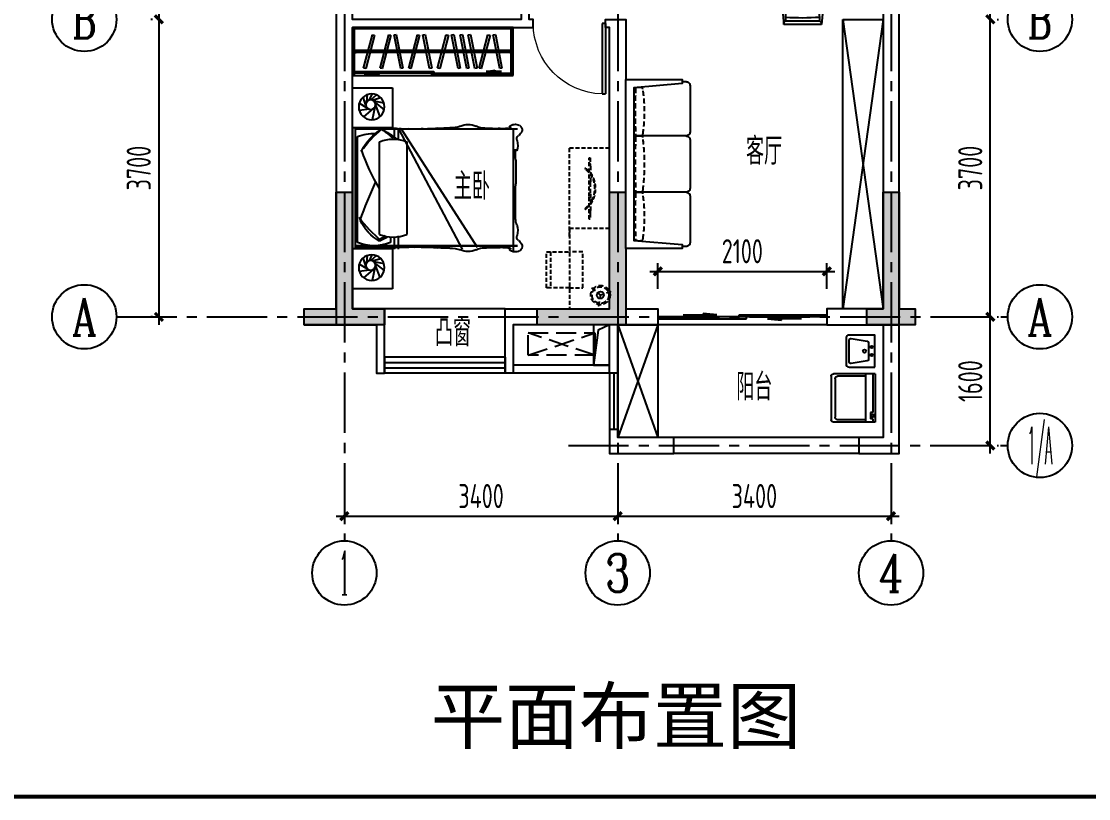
# Model space of a CAD drawing. Header units: millimetres. Extents: x -114775 to 80892, y -123028 to 12078.
# Drawn here: x 22456 to 35732, y -74442 to -64775 of the extents above; entities that cross this region are included whole.
import ezdxf
from ezdxf.enums import TextEntityAlignment as Align

# ---------------------------------------------------------------- set-up
doc = ezdxf.new("R2010")
doc.units = ezdxf.units.MM
doc.header["$LTSCALE"] = 1000
for name, pattern in [('1', [0.375, 0.25, -0.125]), ('CENTER', [50.8, 31.75, -6.35, 6.35, -6.35]), ('CENTER2', [1.125, 0.75, -0.125, 0.125, -0.125]), ('DASH', [0.35, 0.25, -0.1]), ('DASHED', [19.05, 12.7, -6.35])]:
    doc.linetypes.add(name, pattern=pattern)
doc.layers.get('0').update_dxf_attribs({"linetype": 'CONTINUOUS'})
doc.layers.get('Defpoints').update_dxf_attribs({"color": 6, "linetype": 'CONTINUOUS'})
for name, color, linetype in [('!PboFF-Lamps', 9, 'CONTINUOUS'), ('6#轴网(1-4)20181120$0$11 12 17 18 19 20 21 22-ZW$0$AXIS_轴号_A', 8, 'CONTINUOUS'), ('6#轴网(1-4)20181120$0$11 12 17 18 19 20 21 22-ZW$0$AXIS_轴文_A', 8, 'CONTINUOUS'), ('6#轴网(1-4)20181120$0$AXIS_TEXT', 8, 'CONTINUOUS'), ('A-Lvtry', 5, 'CONTINUOUS'), ('A-洞口', 105, 'CONTINUOUS'), ('A-看线', 105, 'CONTINUOUS'), ('A-空调室外机', 5, 'DASH'), ('AE-FLOR', 151, 'CONTINUOUS'), ('AXIS', 253, 'CENTER'), ('BORDER', 7, 'CONTINUOUS'), ('DIM', 3, 'CONTINUOUS'), ('P-活动家具', 146, 'CONTINUOUS'), ('PUB_HATCH', 8, 'CONTINUOUS'), ('PUB_TEXT', 7, 'CONTINUOUS'), ('WALL', 2, 'CONTINUOUS'), ('WINDOW', 4, 'CONTINUOUS'), ('剪力墙', 6, 'CONTINUOUS'), ('家具', 8, 'CONTINUOUS'), ('栏杆', 142, 'CONTINUOUS')]:
    doc.layers.add(name, color=color, linetype=linetype)
doc.layers.add('A-FUR', color=8, linetype='CONTINUOUS', plot=False)
doc.styles.add('6#轴网(1-4)20181120$0$11 12 17 18 19 20 21 22-ZW$0$_TCH_AXIS', font='COMPLEX', dxfattribs={"bigfont": 'GBCBIG'})
doc.styles.add('6#轴网(1-4)20181120$0$COMPLEX', font='COMPLEX')
doc.styles.get("Standard").update_dxf_attribs({"font": 'tssdeng.shx', "bigfont": 'tssdchn.shx'})
doc.styles.add('ZZ', font='tssdeng.shx', dxfattribs={"width": 0.7, "bigfont": 'tssdchn.shx'})
doc.styles.add('黑体', font='simhei.ttf')
doc.dimstyles.new('TSSD_100_100', dxfattribs={"dimtxt": 300, "dimasz": 100, "dimexe": 100, "dimexo": 250, "dimgap": 100, "dimtad": 1, "dimdec": 0, "dimzin": 0, "dimdsep": 46, "dimtxsty": 'ZZ', "dimblk": 'ARCHTICK', "dimcen": 0, "dimdle": 100, "dimclrd": 256, "dimclrt": 7, "dimadec": 0, "dimazin": 0, "dimtfac": 1, "dimtdec": 0, "dimtix": 1, "dimtmove": 2, "dimatfit": 3, "dimfxl": 0, "dimtolj": 1, "dimtzin": 0, "dimarcsym": 0})

# ---------------------------------------------------------------- blocks, each defined once
blk = doc.blocks.new('u5g')
at = {"color": 8, "linetype": 'DASH', "ltscale": 20}
for p, q in [((28966, -300), (28976, -300)), ((28976, -300), (28976, -350)), ((30641, -313), (28976, -313)), ((30641, -338), (28976, -338)), ((30651, -300), (30641, -300)), ((30641, -300), (30641, -350)), ((28966, -350), (28976, -350)), ((30651, -350), (30641, -350))]:
    blk.add_line(p, q, dxfattribs=at)
at = {"color": 8, "ltscale": 20}
for p, q in [((29071, -623), (29236, -623)), ((29236, -623), (29141, -642)), ((29141, -642), (29141, -623)), ((30381, -595), (30476, -576)), ((30546, -595), (30381, -595)), ((30476, -576), (30476, -595))]:
    blk.add_line(p, q, dxfattribs=at)
at = {"linetype": 'DASH', "ltscale": 20}
for points in [[(30671, 0), (28946, 0), (28946, -650), (30671, -650)], [(28966, -595), (29819, -595), (29819, -615), (28966, -615)], [(29799, -615), (30651, -615), (30651, -635), (29799, -635)]]:
    blk.add_lwpolyline(points, close=True, dxfattribs=at)
blk.add_lwpolyline([(30651, -650), (30651, -20), (28966, -20), (28966, -650)], dxfattribs=at)
at = {"color": 8, "linetype": 'DASH', "ltscale": 20}
for points in [[(29067, -548), (29160, -100), (29183, -105), (29090, -552)], [(29243, -548), (29337, -100), (29360, -105), (29266, -552)], [(29465, -554), (29394, -102), (29417, -98), (29488, -550)], [(29551, -548), (29644, -100), (29667, -105), (29574, -552)], [(29774, -554), (29703, -102), (29726, -98), (29797, -550)], [(29860, -548), (29953, -100), (29976, -105), (29883, -552)], [(30081, -554), (30010, -102), (30033, -98), (30104, -550)], [(30174, -554), (30103, -102), (30127, -98), (30197, -550)], [(30260, -554), (30189, -102), (30212, -98), (30283, -550)], [(30306, -548), (30400, -100), (30423, -105), (30329, -552)], [(30527, -554), (30456, -102), (30480, -98), (30550, -550)]]:
    blk.add_lwpolyline(points, close=True, dxfattribs=at)
blk = doc.blocks.new('床-次')
for p, q in [((0, 1250), (-500, 1250)), ((-500, 1250), (-500, 750)), ((0, 750), (0, 1250)), ((-282, 1064), (-395, 976)), ((-265, 1087), (-391, 1062)), ((-251, 1095), (-351, 1126)), ((-230, 1100), (-298, 1161)), ((-211, 1097), (-247, 1171)), ((-179, 1074), (-190, 1164)), ((-168, 1033), (-134, 1132)), ((-288, 1032), (-341, 888)), ((-280, 1009), (-244, 852)), ((-254, 985), (-140, 886)), ((-213, 982), (-86, 965)), ((-185, 997), (-86, 1057)), ((-40, 738), (-2054, 738)), ((-40, 738), (-2054, 738)), ((-2000, 738), (-2000, -801)), ((-608, 738), (-1552, -732)), ((-575, 738), (-1364, -758)), ((-571, 738), (-571, 606)), ((-520, 738), (-520, 615)), ((-500, 750), (0, 750)), ((-40, -750), (-40, 750)), ((-40, 750), (0, 750)), ((0, 750), (0, -750)), ((-678, 577), (-678, -578)), ((-336, -578), (-336, 577)), ((-63, -676), (-63, 641)), ((-571, -591), (-571, -758)), ((-520, -600), (-520, -758)), ((-473, -611), (-473, -676)), ((-40, -712), (-2054, -712)), ((-40, -715), (-2054, -715)), ((0, -750), (-500, -750)), ((-500, -750), (-500, -1250)), ((0, -750), (-40, -750)), ((0, -1250), (0, -750)), ((-265, -913), (-391, -938)), ((-251, -905), (-351, -874)), ((-230, -900), (-298, -839)), ((-211, -903), (-247, -829)), ((-179, -926), (-190, -836)), ((-168, -967), (-134, -868)), ((-282, -936), (-395, -1024)), ((-288, -968), (-341, -1112)), ((-280, -991), (-244, -1148)), ((-254, -1015), (-140, -1114)), ((-213, -1018), (-86, -1035)), ((-185, -1003), (-86, -943)), ((-500, -1250), (0, -1250))]:
    blk.add_line(p, q)
for centre, radius in [((-239, 1012), 160), ((-228, 1040), 60), ((-239, -988), 160), ((-228, -960), 60)]:
    blk.add_circle(centre, radius)
for centre, radius, start, end in [((-2051, 726), 61.8, 114.6552, 197.0582), ((-1983, 764), 138, 203.7061, 231.956), ((-2025, 689), 106, 45.7841, 118.7213), ((-1951, 749), 16, 93.3957, 183.4418), ((-1966, -467), 1215, 83.9678, 90.0408), ((-1770, 1900), 1160, 266.6495, 276.12), ((-1636, 955), 209, 267.1562, 297.4576), ((-1447, 581), 210, 87.9632, 116.1276), ((-1431, 599), 192, 63.047, 92.6492), ((-1226, 1105), 355, 250.6064, 272.328), ((-1221, -1525), 2276, 85.9688, 89.7495), ((-909, 2045), 1309, 263.3302, 272.3581), ((-778, -774), 1513, 87.0776, 92.9224), ((-656, 1541), 806, 266.782, 275.5915), ((-481, 164), 584, 86.0367, 99.5331), ((-58, 47), 749, 113.8347, 131.4622), ((532, -530), 1549, 124.5749, 131.8881), ((-775, -20652), 21401, 88.4924, 89.1043), ((-1547, -637), 1811, 37.3131, 49.4206), ((-690, 186), 638, 26.4088, 59.0003), ((-268, 143), 539, 67.6212, 92.1024), ((-160, -2198), 2940, 87.6616, 91.0116), ((-2098, 610), 53.6, 340.2311, 55.8644), ((-1820, 531), 236, 164.9987, 197.1808), ((-507, 162), 449, 67.6212, 112.3788), ((-2003, 452), 43.4, 129.0734, 167.946), ((-2962, 430), 934, 354.9526, 3.4165), ((-2186, 1137), 2172, 328.3558, 342.1044), ((5743, 272), 7776, 179.4426, 181.0757), ((-1220, 79), 813, 176.6723, 181.7242), ((-9950, -200), 7922, 358.6733, 1.8401), ((-7673, -3224), 8088, 20.4586, 24.0484), ((-2329, -362), 300, 341.3052, 356.0421), ((-1524, 733), 1811, 309.9646, 322.6869), ((-667, -114), 638, 300.9997, 333.5912), ((-1820, -528), 236, 162.8192, 195.0013), ((-1983, -761), 138, 128.044, 156.2939), ((-2098, -607), 53.6, 304.1356, 19.7689), ((-507, -163), 449, 247.6212, 292.3788), ((-35, 25), 749, 237.4638, 246.1653), ((555, 626), 1549, 231.6372, 235.4251), ((-2051, -723), 61.8, 162.9418, 245.3448), ((-2025, -686), 106, 241.2787, 314.2159), ((-1966, 470), 1215, 269.9592, 276.0322), ((-1951, -746), 16, 176.5582, 266.6043), ((-1770, -1897), 1160, 83.88, 93.3505), ((-1636, -952), 209, 62.5424, 92.8438), ((-1447, -578), 210, 243.8724, 272.0368), ((-1431, -596), 192, 267.3508, 296.953), ((-1226, -1102), 355, 87.672, 109.3936), ((-1221, 1528), 2276, 270.2505, 274.0312), ((-909, -2042), 1309, 87.6419, 96.6698), ((-778, 777), 1513, 267.0776, 272.9224), ((-656, -1538), 806, 84.4085, 93.218), ((-481, -161), 584, 260.4669, 273.9633), ((-268, -177), 539, 247.6212, 292.3788), ((-775, 20655), 21401, 270.8957, 271.5076), ((-160, 2201), 2940, 268.9884, 272.3384)]:
    blk.add_arc(centre, radius, start, end)
at = {"text_generation_flag": 4, "width": 0.8, "flags": 9}
for tag, p in [('XSIZE', (-239, 1012)), ('YSIZE', (-239, 1012)), ('XSIZE', (-239, -988)), ('YSIZE', (-239, -988))]:
    blk.add_attdef(tag, p, '', height=0.5, rotation=180, dxfattribs=at)
blk = doc.blocks.new('ktswaj')
at = {"linetype": 'DASH'}
blk.add_lwpolyline([(15990, 179083), (15990, 178253), (16268, 178253), (16268, 179083)], close=True, dxfattribs=at)
for points in [[(15990, 179083), (16268, 178253)], [(15990, 178253), (16268, 179083)]]:
    blk.add_lwpolyline(points, dxfattribs=at)
blk = doc.blocks.new('__附着_A10-SGT-95户型_TEN24QEP_设计区$0$A-Toilet-9')
for p, q in [((-270, 550), (270, 550)), ((-300, 0), (-300, 520)), ((-270, 120), (-270, 470)), ((-240, 500), (240, 500)), ((270, 120), (270, 470)), ((300, 0), (300, 520)), ((-300, 120), (300, 120)), ((-300, 30), (180, 30)), ((-300, 0), (300, 0)), ((180, 60), (260, 60)), ((180, 30), (180, 60)), ((260, 30), (260, 60)), ((260, 30), (300, 30))]:
    blk.add_line(p, q)
blk.add_circle((220, 30), 15)
for centre, start, end in [((-270, 520), 90, 180), ((270, 520), 0, 90), ((-240, 470), 90, 180), ((240, 470), 0, 90)]:
    blk.add_arc(centre, 30, start, end)
blk = doc.blocks.new('__附着_A10-SGT-95户型_TEN24QEP_设计区$0$A-Kitchen-9')
at = {"ltscale": 0.6}
blk.add_line((400, -320), (400, 0), dxfattribs=at)
blk.add_lwpolyline([(400, 0), (0, 0), (0, -320, 0.414214), (40, -360), (360, -360, 0.414214), (400, -320)], format="xyb", dxfattribs=at)
blk.add_lwpolyline([(400, 0), (0, 0), (0, -320, 0.414214), (40, -360), (360, -360, 0.414214), (400, -320)], format="xyb", dxfattribs=at)
blk.add_lwpolyline([(323, -97), (356, -297, -0.463455), (336, -320), (64, -320, -0.463455), (44, -297), (77, -97, -0.366629), (97, -80), (303, -80, -0.366629)], format="xyb", close=True, dxfattribs=at)
blk.add_lwpolyline([(323, -97), (356, -297, -0.463455), (336, -320), (64, -320, -0.463455), (44, -297), (77, -97, -0.366629), (97, -80), (303, -80, -0.366629)], format="xyb", close=True, dxfattribs=at)
for centre, radius in [((150, -40), 15), ((200, -130), 20), ((250, -40), 15)]:
    blk.add_circle(centre, radius, dxfattribs=at)
blk = doc.blocks.new('$DorLib2D$00000131')
at = {"color": 0, "linetype": 'Continuous'}
for p, q in [((0.15, 0.125), (0.2319, 0.1973)), ((0.2319, 0.1973), (0.2319, 0.125)), ((-0.5, 0.125), (-0.5, 0)), ((0.0192, 0.125), (-0.5, 0.125)), ((0.0192, 0), (0.0192, 0.125)), ((0.35, 0.125), (0.15, 0.125)), ((-0.5, 0), (0.0192, 0)), ((-0.024, 0), (0.5, 0)), ((-0.024, -0.125), (-0.024, 0)), ((0.5, 0), (0.5, -0.125)), ((-0.35, -0.125), (-0.15, -0.125)), ((-0.2319, -0.1973), (-0.2319, -0.125)), ((-0.15, -0.125), (-0.2319, -0.1973)), ((0.5, -0.125), (-0.024, -0.125))]:
    blk.add_line(p, q, dxfattribs=at)
blk = doc.blocks.new('$TCHSYS$WIN2D')
for p, q in [((-0.5, 0.5), (0.5, 0.5)), ((-0.5, 0.5), (-0.5, -0.5)), ((0.5, 0.5), (0.5, -0.5)), ((0.5, 0.1667), (-0.5, 0.1667)), ((0.5, -0.1667), (-0.5, -0.1667)), ((-0.5, -0.5), (0.5, -0.5))]:
    blk.add_line(p, q)
blk = doc.blocks.new('$DorLib2D$00000001')
for p, q in [((0.45, 0.975), (0.5, 0.975)), ((0.45, 0), (0.45, 0.975)), ((0.5, 0), (0.5, 0.975)), ((0.5, 0), (0.45, 0))]:
    blk.add_line(p, q)
at = {"lineweight": 13}
blk.add_arc((0.475, 0), 0.975, 91.4693, 180, dxfattribs=at)
blk = doc.blocks.new('!pboFF-Reading lamp-H_W_L-T-01')
at = {"linetype": '1', "ltscale": 0.2}
blk.add_wipeout([(-79, -62), (-76, -65), (-74, -67), (-72, -69), (-70, -71), (-67, -74), (-66, -76), (-64, -77), (-54, -84), (-54, -84), (-40, -92), (-33, -94), (-25, -97), (-18, -98), (-9, -100), (0, -100), (7, -100), (18, -98), (27, -96), (35, -94), (43, -90), (51, -86), (58, -81), (69, -72), (75, -66), (79, -61), (86, -52), (93, -37), (96, -29), (97, -23), (100, -9), (100, 0), (100, 10), (98, 21), (95, 30), (92, 38), (89, 45), (79, 61), (69, 73), (61, 79), (51, 86), (37, 93), (28, 96), (17, 99), (10, 100), (-14, 99), (-21, 98), (-21, 98), (-33, 94), (-40, 91), (-49, 87), (-54, 84), (-63, 78), (-77, 64), (-83, 56), (-87, 49), (-91, 42), (-94, 33), (-98, 21), (-100, 7), (-100, 0), (-99, -12), (-98, -18), (-96, -27), (-94, -35), (-89, -45)], dxfattribs=at).dxf.layer = '家具'
at = {"layer": '!PboFF-Lamps'}
blk.add_circle((0, 0), 36.7, dxfattribs=at)
at = {"layer": '家具', "linetype": '1', "ltscale": 0.2}
for p, q in [((4, -8), (-62, 107)), ((4, 8), (-62, -107)), ((-9, 0), (123, 0))]:
    blk.add_line(p, q, dxfattribs=at)
at = {"layer": '家具', "const_width": 4.44}
for points in [[(-48, 83), (-61, 106)], [(95, 0), (122, 0)], [(-47, -82), (-61, -105)]]:
    blk.add_lwpolyline(points, dxfattribs=at)
at = {"layer": '家具', "linetype": '1', "ltscale": 0.2}
for radius in [100, 86.7]:
    blk.add_circle((0, 0), radius, dxfattribs=at)
blk = doc.blocks.new('chair4')
at = {"ltscale": 20}
for p, q in [((-365, 269), (0, 234)), ((-389, 247), (-372, 245)), ((-40, 214), (-40, -214)), ((0, 234), (0, -234)), ((-389, -247), (-372, -245)), ((-365, -269), (0, -234))]:
    blk.add_line(p, q, dxfattribs=at)
at = {"linetype": 'DASH', "ltscale": 200}
for p, q in [((-470, 211), (-470, -211)), ((-426, 250), (-410, 249)), ((-426, -250), (-410, -249))]:
    blk.add_line(p, q, dxfattribs=at)
at = {"ltscale": 20, "extrusion": (0, 0, -1)}
for centre, major_axis, ratio, start_param, end_param in [((-365, 265), (2.83, 2.83), 1, 3.91608, 5.586837), ((-366, 237), (5.66, -5.66), 1, 0.914477, 2.702691), ((-440, 264), (50.3, 50.3), 1, 0.774487, 1.131895), ((-125, 1886), (-1792, 85), 0.932857, 4.621064, 4.803714), ((-2033, -2), (-3, 2384), 0.819086, 1.481782, 1.659811), ((-6, 198), (26.3, 26.3), 1, 4.375488, 5.671939), ((-366, -237), (5.66, 5.66), 1, 3.580494, 5.368708), ((-440, -264), (50.3, -50.3), 1, -1.131895, -0.774487), ((-365, -265), (2.83, -2.83), 1, 0.696349, 2.367105), ((-125, -1886), (1792, 85), 0.932857, 4.621064, 4.803714), ((-6, -198), (26.3, 26.3), 1, 2.182042, 3.478494)]:
    blk.add_ellipse(centre, major_axis=major_axis, ratio=ratio, start_param=start_param, end_param=end_param, dxfattribs=at)
at = {"linetype": 'DASH', "ltscale": 200, "extrusion": (0, 0, -1)}
for centre, start_param, end_param in [((-430, 211), 3.926991, 5.586837), ((-430, -211), 2.267145, 3.926991)]:
    blk.add_ellipse(centre, major_axis=(28.3, 28.3), ratio=1, start_param=start_param, end_param=end_param, dxfattribs=at)
blk = doc.blocks.new('dwefe')
blk.add_lwpolyline([(36957, 174333), (38357, 174333), (38357, 175033), (36957, 175033)], close=True)
at = {"extrusion": (0, 0, -1), "xscale": -1, "zscale": -1, "rotation": 270}
for p in [(-37357, 175347), (-37957, 175347)]:
    blk.add_blockref('chair4', p, dxfattribs=at)
at = {"xscale": -1, "rotation": 90}
blk.add_blockref('chair4', (37957, 174019), dxfattribs=at)
blk = doc.blocks.new('6#轴网(1-4)20181120$0$_AXISO')
at = {"color": 8}
blk.add_circle((0, 0), 0.5, dxfattribs=at)
at = {"layer": '6#轴网(1-4)20181120$0$AXIS_TEXT', "color": 8, "style": '6#轴网(1-4)20181120$0$COMPLEX', "width": 1.041667}
blk.add_attdef('A', text='', height=0.56, dxfattribs=at).set_placement((-0.25, -0.28), (0.25, -0.28), align=Align.FIT)
blk = doc.blocks.new('_ArchTick')
at = {"color": 0, "linetype": 'ByBlock', "const_width": 0.4}
blk.add_lwpolyline([(-0.5, -0.5), (0.5, 0.5)], dxfattribs=at)
blk = doc.blocks.new('*D345')
at = {"layer": 'Defpoints', "color": 0}
for p in [(0, -1725), (3400, -1600), (3400, -2379)]:
    blk.add_point(p, dxfattribs=at)
at = {"layer": 'DIM', "color": 0, "lineweight": -2}
for p, q in [((3400, -1850), (3400, -2479)), ((0, -1975), (0, -2479))]:
    blk.add_line(p, q, dxfattribs=at)
at = {"layer": 'DIM', "lineweight": -2}
blk.add_line((-100, -2379), (3500, -2379), dxfattribs=at)
at = {"layer": 'DIM', "lineweight": -2, "xscale": 100, "yscale": 100, "zscale": 100, "rotation": 180}
blk.add_blockref('_ArchTick', (0, -2379), dxfattribs=at)
at = {"layer": 'DIM', "lineweight": -2, "xscale": 100, "yscale": 100, "zscale": 100}
blk.add_blockref('_ArchTick', (3400, -2379), dxfattribs=at)
at = {"layer": 'DIM', "color": 7, "insert": (1700, -2129), "char_height": 300, "attachment_point": 5, "style": 'ZZ'}
blk.add_mtext('\\A1;3400', dxfattribs=at)
blk = doc.blocks.new('*D346')
at = {"layer": 'Defpoints', "color": 0}
for p in [(3400, -1600), (6800, -1600), (6800, -2379)]:
    blk.add_point(p, dxfattribs=at)
at = {"layer": 'DIM', "color": 0, "lineweight": -2}
for p, q in [((3400, -1850), (3400, -2479)), ((6800, -1850), (6800, -2479))]:
    blk.add_line(p, q, dxfattribs=at)
at = {"layer": 'DIM', "lineweight": -2}
blk.add_line((3300, -2379), (6900, -2379), dxfattribs=at)
at = {"layer": 'DIM', "lineweight": -2, "xscale": 100, "yscale": 100, "zscale": 100, "rotation": 180}
blk.add_blockref('_ArchTick', (3400, -2379), dxfattribs=at)
at = {"layer": 'DIM', "lineweight": -2, "xscale": 100, "yscale": 100, "zscale": 100}
blk.add_blockref('_ArchTick', (6800, -2379), dxfattribs=at)
at = {"layer": 'DIM', "color": 7, "insert": (5100, -2129), "char_height": 300, "attachment_point": 5, "style": 'ZZ'}
blk.add_mtext('\\A1;3400', dxfattribs=at)
blk = doc.blocks.new('*D347')
at = {"layer": 'Defpoints', "color": 0}
for p in [(-2135, 5800), (-2307, 3800), (-2135, 3800)]:
    blk.add_point(p, dxfattribs=at)
at = {"layer": 'DIM', "lineweight": -2}
blk.add_line((-2307, 5900), (-2307, 3700), dxfattribs=at)
at = {"layer": 'DIM', "color": 0, "lineweight": -2}
for p, q in [((-2385, 5800), (-2407, 5800)), ((-2385, 3800), (-2407, 3800))]:
    blk.add_line(p, q, dxfattribs=at)
at = {"layer": 'DIM', "lineweight": -2, "xscale": 100, "yscale": 100, "zscale": 100}
for p, rotation in [((-2307, 5800), 90), ((-2307, 3800), 270)]:
    blk.add_blockref('_ArchTick', p, dxfattribs=dict(at, rotation=rotation))
at = {"layer": 'DIM', "color": 7, "insert": (-2557, 4800), "char_height": 300, "attachment_point": 5, "rotation": 90, "style": 'ZZ'}
blk.add_mtext('\\A1;2000', dxfattribs=at)
blk = doc.blocks.new('*D348')
at = {"layer": 'Defpoints', "color": 0}
for p in [(-2135, 3800), (-2307, 100), (-2135, 100)]:
    blk.add_point(p, dxfattribs=at)
at = {"layer": 'DIM', "lineweight": -2}
blk.add_line((-2307, 3900), (-2307, 0), dxfattribs=at)
at = {"layer": 'DIM', "color": 0, "lineweight": -2}
for p, q in [((-2385, 3800), (-2407, 3800)), ((-2385, 100), (-2407, 100))]:
    blk.add_line(p, q, dxfattribs=at)
at = {"layer": 'DIM', "lineweight": -2, "xscale": 100, "yscale": 100, "zscale": 100}
for p, rotation in [((-2307, 3800), 90), ((-2307, 100), 270)]:
    blk.add_blockref('_ArchTick', p, dxfattribs=dict(at, rotation=rotation))
at = {"layer": 'DIM', "color": 7, "insert": (-2557, 1950), "char_height": 300, "attachment_point": 5, "rotation": 90, "style": 'ZZ'}
blk.add_mtext('\\A1;3700', dxfattribs=at)
blk = doc.blocks.new('*D337')
at = {"layer": 'Defpoints', "color": 0}
for p in [(7872, 100), (8035, 100), (7872, -1500)]:
    blk.add_point(p, dxfattribs=at)
at = {"layer": 'DIM', "lineweight": -2}
blk.add_line((8035, -1600), (8035, 200), dxfattribs=at)
at = {"layer": 'DIM', "color": 0, "lineweight": -2}
for p, q in [((8122, 100), (8135, 100)), ((8122, -1500), (8135, -1500))]:
    blk.add_line(p, q, dxfattribs=at)
at = {"layer": 'DIM', "lineweight": -2, "xscale": 100, "yscale": 100, "zscale": 100}
for p, rotation in [((8035, 100), 90), ((8035, -1500), 270)]:
    blk.add_blockref('_ArchTick', p, dxfattribs=dict(at, rotation=rotation))
at = {"layer": 'DIM', "color": 7, "insert": (7785, -700), "char_height": 300, "attachment_point": 5, "rotation": 90, "style": 'ZZ'}
blk.add_mtext('\\A1;1600', dxfattribs=at)
blk = doc.blocks.new('*D338')
at = {"layer": 'Defpoints', "color": 0}
for p in [(7872, 3800), (8035, 3800), (7872, 100)]:
    blk.add_point(p, dxfattribs=at)
at = {"layer": 'DIM', "lineweight": -2}
blk.add_line((8035, 0), (8035, 3900), dxfattribs=at)
at = {"layer": 'DIM', "color": 0, "lineweight": -2}
for p, q in [((8122, 3800), (8135, 3800)), ((8122, 100), (8135, 100))]:
    blk.add_line(p, q, dxfattribs=at)
at = {"layer": 'DIM', "lineweight": -2, "xscale": 100, "yscale": 100, "zscale": 100}
for p, rotation in [((8035, 3800), 90), ((8035, 100), 270)]:
    blk.add_blockref('_ArchTick', p, dxfattribs=dict(at, rotation=rotation))
at = {"layer": 'DIM', "color": 7, "insert": (7785, 1950), "char_height": 300, "attachment_point": 5, "rotation": 90, "style": 'ZZ'}
blk.add_mtext('\\A1;3700', dxfattribs=at)
blk = doc.blocks.new('*D339')
at = {"layer": 'Defpoints', "color": 0}
for p in [(7872, 5800), (8035, 5800), (7872, 3800)]:
    blk.add_point(p, dxfattribs=at)
at = {"layer": 'DIM', "lineweight": -2}
blk.add_line((8035, 3700), (8035, 5900), dxfattribs=at)
at = {"layer": 'DIM', "color": 0, "lineweight": -2}
for p, q in [((8122, 5800), (8135, 5800)), ((8122, 3800), (8135, 3800))]:
    blk.add_line(p, q, dxfattribs=at)
at = {"layer": 'DIM', "lineweight": -2, "xscale": 100, "yscale": 100, "zscale": 100}
for p, rotation in [((8035, 5800), 90), ((8035, 3800), 270)]:
    blk.add_blockref('_ArchTick', p, dxfattribs=dict(at, rotation=rotation))
at = {"layer": 'DIM', "color": 7, "insert": (7785, 4800), "char_height": 300, "attachment_point": 5, "rotation": 90, "style": 'ZZ'}
blk.add_mtext('\\A1;2000', dxfattribs=at)
blk = doc.blocks.new('B20190222130906')
at = {"layer": 'BORDER', "const_width": 50}
blk.add_lwpolyline([(2500, 500), (2500, 20500), (29200, 20500), (29200, 500)], close=True, dxfattribs=at)
blk = doc.blocks.new('A$C68CA6050')
blk.add_wipeout([(0, 850), (2100, 850), (2100, 150), (2075, 150), (2075, 100), (2072, 83), (2060, 65), (2040, 52), (2025, 50), (1450, 50), (1437, 52), (1423, 58), (1415, 65), (1407, 74), (1403, 82), (1400, 100), (1398, 86), (1395, 79), (1391, 71), (1380, 60), (1364, 52), (1350, 50), (750, 50), (733, 53), (725, 57), (715, 65), (708, 73), (703, 82), (701, 89), (700, 100), (698, 86), (694, 77), (691, 71), (685, 65), (677, 58), (670, 54), (650, 50), (641, 50), (75, 50), (58, 53), (40, 65), (32, 75), (26, 89), (25, 100), (25, 150), (0, 150)]).translate(0, 0, 0).dxf.layer = 'P-活动家具'
at = {"layer": 'P-活动家具', "elevation": 0}
blk.add_lwpolyline([(1050, 50), (1043, 50), (750, 50, -0.414214), (700, 100, -0.414214), (650, 50), (75, 50, -0.414214), (25, 100), (25, 150), (0, 150), (0, 850), (1050, 850), (2100, 850), (2100, 150), (2075, 150), (2075, 100, -0.414214), (2025, 50), (1450, 50, -0.414214), (1400, 100, -0.414214), (1350, 50), (1057, 50)], format="xyb", close=True, dxfattribs=at)
for points in [[(0, 850), (2100, 850), (2100, 150), (2050, 150), (2000, 750), (100, 750), (50, 150), (0, 150), (0, 850)], [(700, 100), (700, 750)], [(1400, 100), (1400, 750)]]:
    blk.add_lwpolyline(points, dxfattribs=at)
at = {"layer": 'P-活动家具', "color": 251, "linetype": 'DASHED', "ltscale": 0.005, "elevation": 0}
for points in [[(103, 729, -0.008996), (692, 729, -0.12873), (695, 650, -0.310462), (679, 636, -0.072657), (116, 636, -0.310462), (101, 650, -0.12873), (103, 729, -0.746294)], [(1392, 729, 0.007743), (708, 729, 0.12873), (705, 650, 0.310462), (721, 636, 0.062134), (1379, 636, 0.310462), (1395, 650, 0.12873), (1392, 729, 0.746294)], [(1996, 729, 0.009023), (1409, 729, 0.12873), (1406, 650, 0.310462), (1422, 636, 0.072882), (1983, 636, 0.310462), (1999, 650, 0.12873), (1996, 729, 0.746294)]]:
    blk.add_lwpolyline(points, format="xyb", dxfattribs=at)
blk = doc.blocks.new('*D357')
at = {"layer": 'Defpoints', "color": 0}
for p in [(32474, -67884), (30374, -68350), (32474, -68350)]:
    blk.add_point(p, dxfattribs=at)
at = {"layer": 'DIM', "color": 0, "lineweight": -2}
for p, q in [((30374, -68100), (30374, -67784)), ((32474, -68100), (32474, -67784))]:
    blk.add_line(p, q, dxfattribs=at)
at = {"layer": 'DIM', "lineweight": -2}
blk.add_line((30274, -67884), (32574, -67884), dxfattribs=at)
at = {"layer": 'DIM', "lineweight": -2, "xscale": 100, "yscale": 100, "zscale": 100, "rotation": 180}
blk.add_blockref('_ArchTick', (30374, -67884), dxfattribs=at)
at = {"layer": 'DIM', "lineweight": -2, "xscale": 100, "yscale": 100, "zscale": 100}
blk.add_blockref('_ArchTick', (32474, -67884), dxfattribs=at)
at = {"layer": 'DIM', "color": 7, "insert": (31424, -67634), "char_height": 300, "attachment_point": 5, "style": 'ZZ'}
blk.add_mtext('\\A1;2100', dxfattribs=at)
blk = doc.blocks.new('B20190222125856')
at = {"layer": 'AXIS', "linetype": 'CENTER2'}
for p, q in [((0, 11781), (0, -2685.7)), ((3400, 11781), (3400, -2685.7)), ((6800, 11781), (6800, -2685.7)), ((-2834.7, 100), (8251.2, 100)), ((2786.3, -1500), (8251.2, -1500))]:
    blk.add_line(p, q, dxfattribs=at)
at = {"layer": '6#轴网(1-4)20181120$0$11 12 17 18 19 20 21 22-ZW$0$AXIS_轴号_A', "color": 6}
ref = blk.add_blockref('6#轴网(1-4)20181120$0$_AXISO', (-3234.7, 3800), dxfattribs=dict(at, xscale=800, yscale=800, zscale=800))
ref.add_attrib('A', 'B', dxfattribs={"layer": '6#轴网(1-4)20181120$0$11 12 17 18 19 20 21 22-ZW$0$AXIS_轴文_A', "height": 465.9, "style": '6#轴网(1-4)20181120$0$11 12 17 18 19 20 21 22-ZW$0$_TCH_AXIS', "width": 0.823529}).set_placement((-3390, 3567), (-3079.3, 3567), align=Align.FIT)
ref = blk.add_blockref('6#轴网(1-4)20181120$0$_AXISO', (8651.2, 3800), dxfattribs=dict(at, xscale=800, yscale=800, zscale=800))
ref.add_attrib('A', 'B', dxfattribs={"layer": '6#轴网(1-4)20181120$0$11 12 17 18 19 20 21 22-ZW$0$AXIS_轴文_A', "height": 465.9, "style": '6#轴网(1-4)20181120$0$11 12 17 18 19 20 21 22-ZW$0$_TCH_AXIS', "width": 0.823529}).set_placement((8495.9, 3567), (8806.5, 3567), align=Align.FIT)
ref = blk.add_blockref('6#轴网(1-4)20181120$0$_AXISO', (-3234.7, 100), dxfattribs=dict(at, xscale=800, yscale=800, zscale=800))
ref.add_attrib('A', 'A', dxfattribs={"layer": '6#轴网(1-4)20181120$0$11 12 17 18 19 20 21 22-ZW$0$AXIS_轴文_A', "height": 465.9, "style": '6#轴网(1-4)20181120$0$11 12 17 18 19 20 21 22-ZW$0$_TCH_AXIS', "width": 0.777778}).set_placement((-3390, -133), (-3079.3, -133), align=Align.FIT)
ref = blk.add_blockref('6#轴网(1-4)20181120$0$_AXISO', (8651.2, 100), dxfattribs=dict(at, xscale=800, yscale=800, zscale=800))
ref.add_attrib('A', 'A', dxfattribs={"layer": '6#轴网(1-4)20181120$0$11 12 17 18 19 20 21 22-ZW$0$AXIS_轴文_A', "height": 465.9, "style": '6#轴网(1-4)20181120$0$11 12 17 18 19 20 21 22-ZW$0$_TCH_AXIS', "width": 0.777778}).set_placement((8495.9, -133), (8806.5, -133), align=Align.FIT)
ref = blk.add_blockref('6#轴网(1-4)20181120$0$_AXISO', (8651.2, -1500), dxfattribs=dict(at, xscale=800, yscale=800, zscale=800))
ref.add_attrib('A', '1/A', dxfattribs={"layer": '6#轴网(1-4)20181120$0$11 12 17 18 19 20 21 22-ZW$0$AXIS_轴文_A', "height": 465.95, "style": '6#轴网(1-4)20181120$0$11 12 17 18 19 20 21 22-ZW$0$_TCH_AXIS', "width": 0.254545}).set_placement((8495.9, -1733), (8806.5, -1733), align=Align.FIT)
at = {"layer": '6#轴网(1-4)20181120$0$11 12 17 18 19 20 21 22-ZW$0$AXIS_轴号_A'}
ref = blk.add_blockref('6#轴网(1-4)20181120$0$_AXISO', (0, -3085.7), dxfattribs=dict(at, xscale=800, yscale=800, zscale=800))
ref.add_attrib('A', '1', dxfattribs={"layer": '6#轴网(1-4)20181120$0$11 12 17 18 19 20 21 22-ZW$0$AXIS_轴文_A', "height": 544.8, "style": '6#轴网(1-4)20181120$0$11 12 17 18 19 20 21 22-ZW$0$_TCH_AXIS', "width": 0.555556}).set_placement((-64.9, -3358.1), (64.9, -3358.1), align=Align.FIT)
ref = blk.add_blockref('6#轴网(1-4)20181120$0$_AXISO', (3400, -3085.7), dxfattribs=dict(at, xscale=800, yscale=800, zscale=800))
ref.add_attrib('A', '3', dxfattribs={"layer": '6#轴网(1-4)20181120$0$11 12 17 18 19 20 21 22-ZW$0$AXIS_轴文_A', "height": 465.9, "style": '6#轴网(1-4)20181120$0$11 12 17 18 19 20 21 22-ZW$0$_TCH_AXIS'}).set_placement((3244.7, -3318.7), (3555.3, -3318.7), align=Align.FIT)
ref = blk.add_blockref('6#轴网(1-4)20181120$0$_AXISO', (6800, -3085.7), dxfattribs=dict(at, xscale=800, yscale=800, zscale=800))
ref.add_attrib('A', '4', dxfattribs={"layer": '6#轴网(1-4)20181120$0$11 12 17 18 19 20 21 22-ZW$0$AXIS_轴文_A', "height": 465.9, "style": '6#轴网(1-4)20181120$0$11 12 17 18 19 20 21 22-ZW$0$_TCH_AXIS', "width": 0.875}).set_placement((6644.7, -3318.7), (6955.3, -3318.7), align=Align.FIT)
at = {"layer": 'DIM'}
for base, p1, p2, picture, middle in [((-2307.2, 3800), (-2134.7, 5800), (-2134.7, 3800), '*D347', (-2557.2, 4800)), ((8035.2, 5800), (7872, 3800), (7872, 5800), '*D339', (7785.2, 4800)), ((-2307.2, 100), (-2134.7, 3800), (-2134.7, 100), '*D348', (-2557.2, 1950)), ((8035.2, 3800), (7872, 100), (7872, 3800), '*D338', (7785.2, 1950)), ((8035.2, 100), (7872, -1500), (7872, 100), '*D337', (7785.2, -700))]:
    dim = blk.add_linear_dim(base=base, p1=p1, p2=p2, angle=90, dimstyle='TSSD_100_100', dxfattribs=at)
    dim.commit()
    dim.dimension.update_dxf_attribs({"geometry": picture, "text_midpoint": middle})
for base, p1, p2, picture, middle in [((3400, -2379.1), (0, -1724.9), (3400, -1600), '*D345', (1700, -2129.1)), ((6800, -2379.1), (3400, -1600), (6800, -1600), '*D346', (5100, -2129.1))]:
    dim = blk.add_linear_dim(base=base, p1=p1, p2=p2, dimstyle='TSSD_100_100', dxfattribs=at)
    dim.commit()
    dim.dimension.update_dxf_attribs({"geometry": picture, "text_midpoint": middle})

msp = doc.modelspace()

# ---------------------------------------------------------------- hatches: boundary and pattern name
at = {"layer": 'PUB_HATCH'}
for points in [[(25974, -68549.9), (25974, -68349.9), (26374, -68349.9), (26374, -66899.9), (26574, -66899.9), (26574, -68349.9), (26974, -68349.9), (26974, -68549.9)], [(32974, -68549.9), (32974, -68349.9), (33174, -68349.9), (33174, -66899.9), (33374, -66899.9), (33374, -68349.9), (33574, -68349.9), (33574, -68549.9)]]:
    msp.add_hatch(color=256, dxfattribs=at).paths.add_polyline_path(points)

# ---------------------------------------------------------------- linework, layer by layer
at = {"layer": 'A-FUR'}
for p, q in [((32674, -64749.9), (33174, -68349.9)), ((33174, -64749.9), (32674, -68349.9)), ((30374, -68549.9), (29874, -69949.9)), ((29874, -68549.9), (30374, -69949.9))]:
    msp.add_line(p, q, dxfattribs=at)
for points in [[(32674, -64749.9), (33174, -64749.9), (33174, -68349.9), (32674, -68349.9)], [(29874, -68549.9), (30374, -68549.9), (30374, -69949.9), (29874, -69949.9)]]:
    msp.add_lwpolyline(points, close=True, dxfattribs=at)
at = {"layer": 'A-洞口'}
msp.add_lwpolyline([(29574, -68549.9), (29574, -69049.9), (29774, -69049.9), (29774, -68549.9)], close=True, dxfattribs=at)
msp.add_lwpolyline([(29774, -68549.9), (29631.1, -68615.8), (29574, -69049.9)], dxfattribs=at)
at = {"layer": 'A-看线'}
msp.add_lwpolyline([(28474, -68349.9), (26974, -68349.9)], dxfattribs=at)
at = {"layer": 'AE-FLOR'}
for points in [[(29774, -69149.9), (29774, -69849.9)], [(29874, -69849.9), (29874, -69149.9)], [(32874, -69949.9), (30574, -69949.9)], [(32874, -70149.9), (30574, -70149.9)]]:
    msp.add_lwpolyline(points, dxfattribs=at)
at = {"layer": 'WALL'}
for points in [[(33374, -68449.9), (33374, -59549.9), (33074, -59549.9), (33074, -59749.9), (33174, -59749.9), (33174, -68349.9), (32474, -68349.9), (32474, -68549.9), (33174, -68549.9), (33174, -69949.9), (32874, -69949.9), (32874, -70149.9), (33374, -70149.9)], [(30374, -68549.9), (29874, -68549.9), (29874, -69149.9), (29774, -69149.9), (29774, -68549.9), (28574, -68549.9), (28574, -69149.9), (28474, -69149.9), (28474, -68949.9), (28474, -68349.9), (29774, -68349.9), (29774, -64849.9), (29724, -64849.9), (29724, -64749.9), (29974, -64749.9), (29974, -68349.9), (30374, -68349.9)], [(29874, -69949.9), (29874, -69849.9), (29774, -69849.9), (29774, -70149.9), (30574, -70149.9), (30574, -69949.9)]]:
    msp.add_lwpolyline(points, close=True, dxfattribs=at)
msp.add_lwpolyline([(26974, -68949.9), (26974, -68349.9), (26574, -68349.9), (26574, -64849.9), (28774, -64849.9), (28824, -64849.9), (28824, -64749.9), (28774, -64749.9), (28774, -64649.9), (28674, -64649.9), (28674, -64749.9), (26574, -64749.9), (26574, -62849.9), (26574, -62649.9), (26574, -62049.9), (26374, -62049.9), (26374, -62749.9), (26374, -64749.9), (26374, -68549.9), (26874, -68549.9), (26874, -69149.9), (26974, -69149.9), (26974, -68949.9)], dxfattribs=at)
at = {"layer": 'WINDOW'}
msp.add_line((32474, -68549.9), (30374, -68549.9), dxfattribs=at)
at = {"layer": '剪力墙', "elevation": 0}
for points in [[(25974, -68549.9), (25974, -68349.9), (26374, -68349.9), (26374, -66899.9), (26574, -66899.9), (26574, -68349.9), (26974, -68349.9), (26974, -68549.9), (25974, -68549.9), (26574, -68549.9)], [(32974, -68549.9), (32974, -68349.9), (33174, -68349.9), (33174, -66899.9), (33374, -66899.9), (33374, -68349.9), (33574, -68349.9), (33574, -68549.9), (32974, -68549.9), (33374, -68549.9)], [(29974, -68349.9), (29974, -68349.9)]]:
    msp.add_lwpolyline(points, dxfattribs=at)
at = {"layer": '家具', "linetype": '1', "ltscale": 0.2}
for p, q in [((29274, -67450.4, 0.1), (29274, -66351, 0.1)), ((29774, -66351), (29274, -66351)), ((29519.7, -66953, 0.1), (29519.7, -66471, 0.1)), ((29519.7, -66471, 0.1), (29533.2, -66471, 0.1)), ((29533.2, -66471, 0.1), (29533.2, -66543.2, 0.1)), ((29537.1, -66576.1, 0.1), (29537.1, -66779.9, 0.1)), ((29537.1, -66779.9, 0.1), (29533.2, -66785, 0.1)), ((29533.2, -66785, 0.1), (29533.2, -66921, 0.1)), ((29519.7, -67235, 0.1), (29519.7, -66953, 0.1)), ((29533.2, -66921, 0.1), (29537.1, -66926, 0.1)), ((29537.1, -66926, 0.1), (29537.1, -67129.8, 0.1)), ((29533.2, -67162.7, 0.1), (29533.2, -67235, 0.1)), ((29533.2, -67235, 0.1), (29519.7, -67235, 0.1)), ((29774, -67349.9), (29274, -67349.9))]:
    msp.add_line(p, q, dxfattribs=at)
at = {"layer": '家具', "linetype": '1', "ltscale": 0.2, "elevation": 0.1}
for points in [[(29542, -66680.1), (29537.1, -66683.9)], [(29554.9, -66702.8), (29537.1, -66720.4)], [(29554.9, -67003.2), (29537.1, -66985.6)], [(29542, -67025.9), (29537.1, -67022)]]:
    msp.add_lwpolyline(points, dxfattribs=at)
at = {"layer": '家具', "linetype": '1', "ltscale": 0.2}
for points in [[(29274, -68090.9), (28988.6, -68090.9), (28988.6, -67640.9), (29274, -67640.9)], [(29274, -68090.9), (29438.6, -68090.9), (29438.6, -67640.9), (29274, -67640.9)]]:
    msp.add_lwpolyline(points, dxfattribs=at)
msp.add_lwpolyline([(29038.6, -68090.9), (28988.6, -68090.9), (28988.6, -67640.9), (29038.6, -67640.9)], close=True, dxfattribs=at)
for centre, radius, start, end in [((29471.8, -66605.9, 0.1), 4.65, 50.20434, 230.20434), ((29130.6, -67015.4, 0.1), 528.4, 42.57231, 50.20434), ((29145.3, -67015.4, 0.1), 528.4, 44.8799, 51.4617), ((29282, -66589.6, 0.1), 255.4, 3.03609, 10.46458), ((29247.5, -66853, 0.1), 352.1, 325.31535, 34.68465), ((29089.5, -66953, 0.1), 528.4, 31.09581, 32.10994), ((29544, -66693.9, 0.1), 14, 320.94208, 98.41481), ((29247.5, -66853, 0.1), 342.1, 333.9596, 26.0404), ((29089.5, -66753, 0.1), 528.4, 327.89006, 328.90419), ((29544, -67012, 0.1), 14, 261.58519, 39.05792), ((29471.8, -67105.8, 0.1), 4.65, 129.79566, 309.79566), ((29130.6, -66696.2, 0.1), 528.4, 309.79566, 317.42769), ((29145.3, -66696.2, 0.1), 528.4, 308.5383, 315.1201), ((29282, -67116.3, 0.1), 255.4, 349.53542, 356.96391)]:
    msp.add_arc(centre, radius, start, end, dxfattribs=at)
at = {"layer": '栏杆'}
for points in [[(29774, -69049.9), (28574, -69049.9)], [(29774, -69149.9), (28574, -69149.9)], [(29824, -69149.9), (29824, -69849.9)]]:
    msp.add_lwpolyline(points, dxfattribs=at)

# ---------------------------------------------------------------- block references
at = {"layer": 'A-FUR', "xscale": -1}
msp.add_blockref('dwefe', (70130.8, -238832.8), dxfattribs=at)
at = {"layer": 'A-FUR', "xscale": 1.159400000236928, "yscale": 0.9231000000145286}
msp.add_blockref('u5g', (-6986, -64849.9), dxfattribs=at)
at = {"layer": 'A-FUR', "extrusion": (-1.25171e-07, 4.56361e-07, -1), "zscale": -1.000000000000007}
msp.add_blockref('床-次', (-26574, -66849.9, -0.1), dxfattribs=at)
at = {"layer": 'A-Lvtry', "rotation": 270}
msp.add_blockref('__附着_A10-SGT-95户型_TEN24QEP_设计区$0$A-Kitchen-9', (33073.8, -68676), dxfattribs=at)
at = {"layer": 'A-Lvtry', "extrusion": (0, 0, -1), "zscale": -1, "rotation": 270}
msp.add_blockref('__附着_A10-SGT-95户型_TEN24QEP_设计区$0$A-Toilet-9', (-33078, -69458.9), dxfattribs=at)
at = {"layer": 'A-空调室外机', "extrusion": (0, 0, -1), "zscale": -1, "rotation": 90}
msp.add_blockref('ktswaj', (149494, -84918.3), dxfattribs=at)
at = {"layer": 'WINDOW', "rotation": 180}
for name, p, xscale, yscale, zscale in [('$DorLib2D$00000001', (29274, -64799.9), -900, 900, -900), ('$DorLib2D$00000131', (31424, -68449.9), 2100, -200, 2100), ('$TCHSYS$WIN2D', (27724, -69049.9), 1500, -200, 1500)]:
    msp.add_blockref(name, p, dxfattribs=dict(at, xscale=xscale, yscale=yscale, zscale=zscale))

# ---------------------------------------------------------------- texts
at = {"layer": 'PUB_TEXT', "width": 0.7}
for s, p in [('客厅', (31470.2, -66557.9)), ('主卧', (27835.6, -66995.4)), ('凸窗', (27600.1, -68817.4)), ('阳台', (31349.4, -69490.6))]:
    msp.add_text(s, height=337.59, dxfattribs=at).set_placement(p)
at = {"layer": 'PUB_TEXT', "style": '黑体'}
msp.add_text('平面布置图', height=675.18, dxfattribs=at).set_placement((27550.8, -73749.9))

# ---------------------------------------------------------------- next in the draw order: block references
at = {"layer": '家具', "linetype": '1', "ltscale": 0.2, "xscale": 1.200000000028298, "yscale": 1.199999999953434, "zscale": 1.199999999999999, "rotation": 259.7013852190203}
msp.add_blockref('!pboFF-Reading lamp-H_W_L-T-01', (29658.9, -68179.2), dxfattribs=at)

# ---------------------------------------------------------------- next in the draw order: hatches: boundary and pattern name
at = {"layer": 'PUB_HATCH'}
msp.add_hatch(color=256, dxfattribs=at).paths.add_polyline_path([(29774, -68349.9), (29774, -66899.9), (29974, -66899.9), (29974, -68549.9), (28874, -68549.9), (28874, -68349.9)])

# ---------------------------------------------------------------- next in the draw order: linework, layer by layer
at = {"layer": '剪力墙', "elevation": 0}
msp.add_lwpolyline([(29774, -68349.9), (29774, -66899.9), (29974, -66899.9), (29974, -68549.9), (28874, -68549.9), (28874, -68349.9)], close=True, dxfattribs=at)
at = {"layer": '家具', "linetype": '1', "ltscale": 0.2}
msp.add_lwpolyline([(29774, -68349.9), (29774, -67349.9), (29274, -67349.9), (29274, -68349.9)], close=True, dxfattribs=at)

# ---------------------------------------------------------------- next in the draw order: block references
at = {"layer": 'DIM'}
for name, p in [('B20190222130906', (13428.1, -74917.2)), ('B20190222125856', (26474, -68549.9))]:
    msp.add_blockref(name, p, dxfattribs=at)

# ---------------------------------------------------------------- next in the draw order: block references
at = {"layer": 'P-活动家具', "rotation": 90}
msp.add_blockref('A$C68CA6050', (30824, -67599.9, 0), dxfattribs=at)

# ---------------------------------------------------------------- next in the draw order: dimensions: what is measured, and where the dimension line sits
at = {"layer": 'DIM'}
dim = msp.add_linear_dim(base=(32474, -67884.4), p1=(30374, -68349.9), p2=(32474, -68349.9), dimstyle='TSSD_100_100', dxfattribs=at)
dim.commit()
dim.dimension.update_dxf_attribs({"geometry": '*D357', "text_midpoint": (31424, -67634.4)})

doc.saveas('drawing.dxf')
